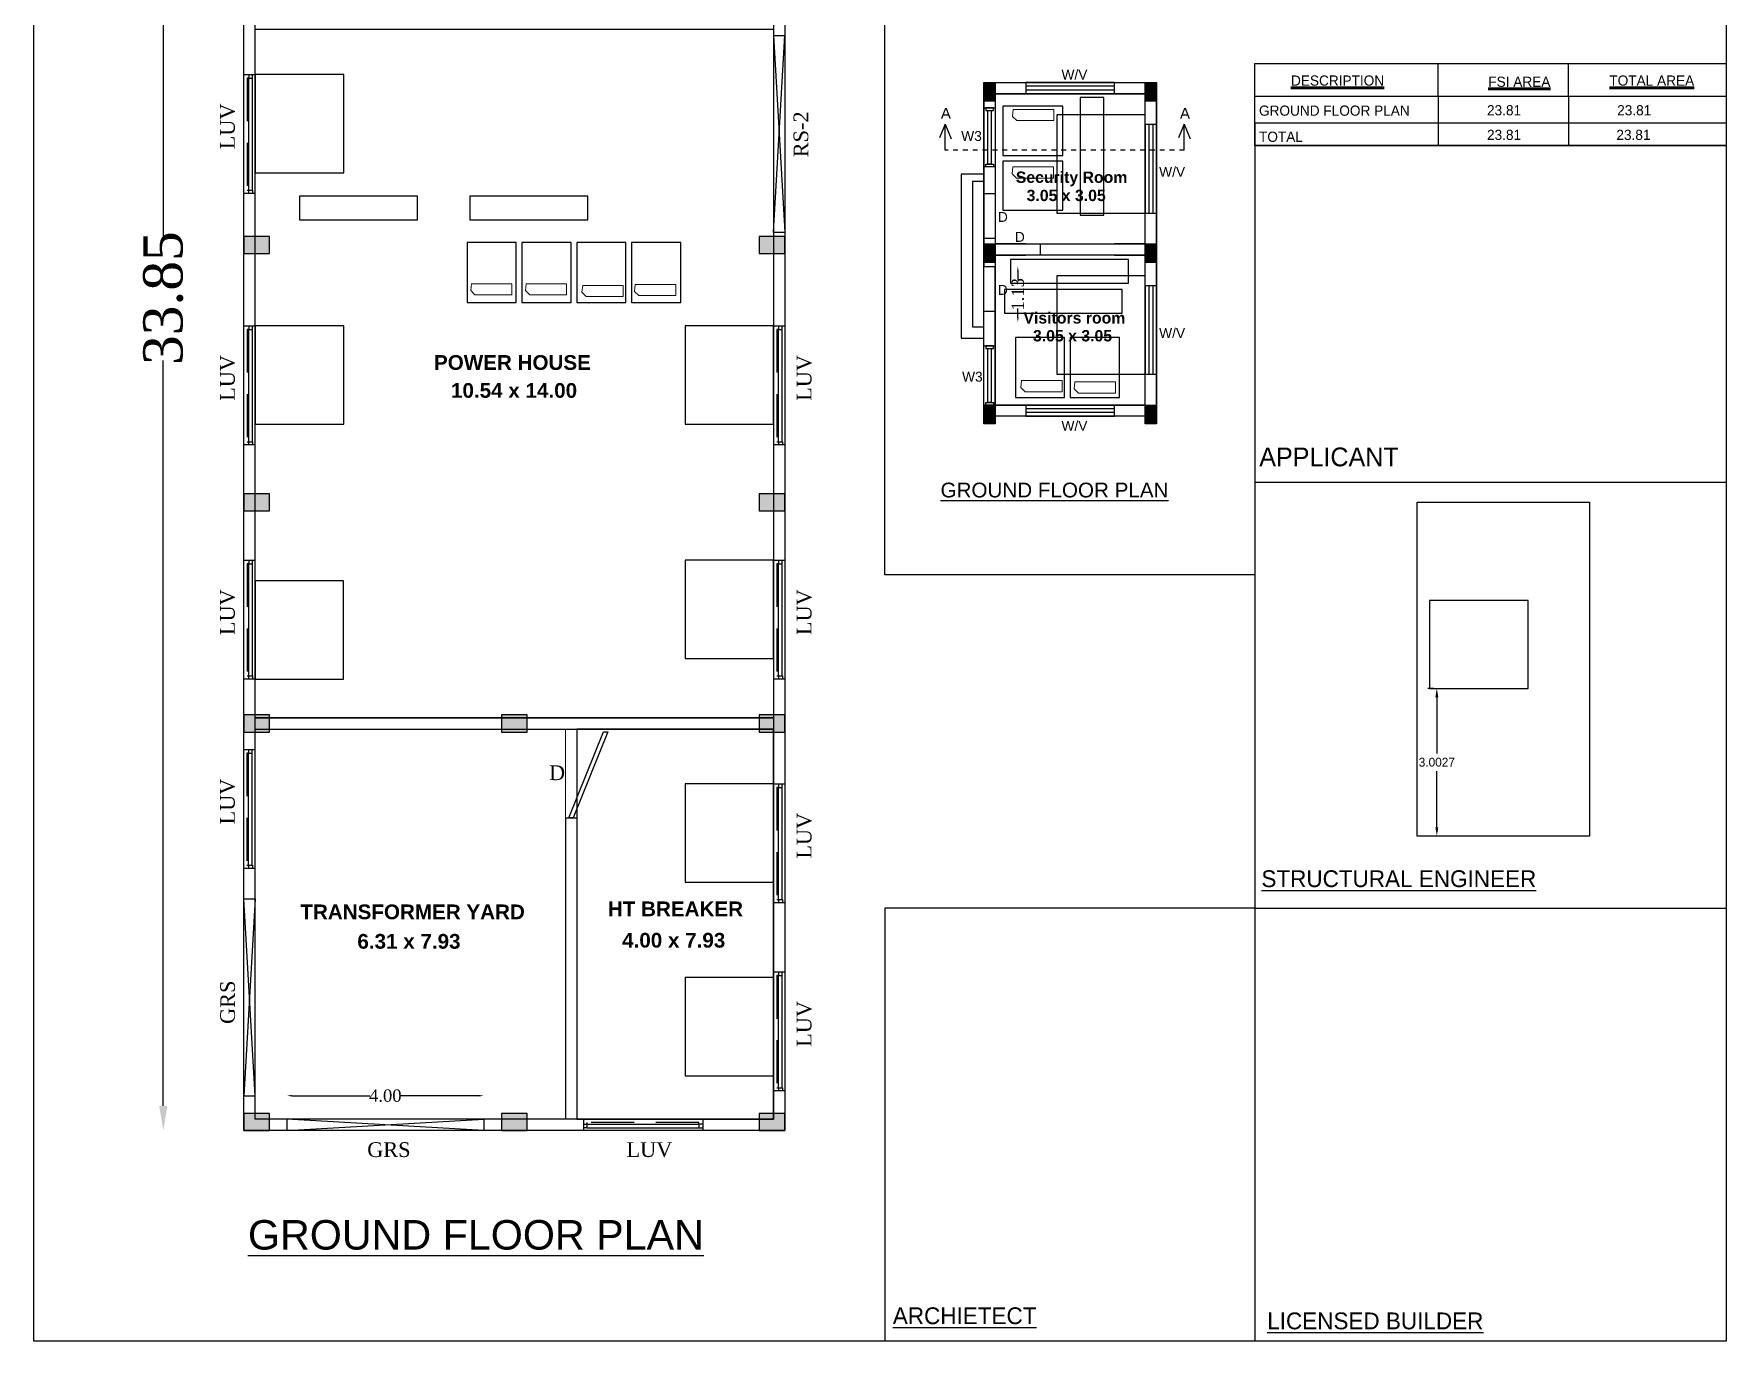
# Model space of a CAD drawing. Header units: metres. Extents: x 1422408 to 2565053, y 3723 to 80428.
# Drawn here: x 2267718.24 to 2267752.63, y 4097.6 to 4124.18 of the extents above; entities that cross this region are included whole.
import ezdxf

# ---------------------------------------------------------------- set-up
doc = ezdxf.new("R2010")
doc.units = ezdxf.units.M
doc.header["$LTSCALE"] = 3.5
doc.header["$MEASUREMENT"] = 0
doc.linetypes.add('CARTON WORKING$0$HIDDEN', pattern=[0.375, 0.25, -0.125])
doc.linetypes.add('HIDDEN', pattern=[0.375, 0.25, -0.125])
doc.layers.get('0').update_dxf_attribs({"linetype": 'CONTINUOUS'})
doc.layers.get('DEFPOINTS').update_dxf_attribs({"linetype": 'CONTINUOUS'})
for name, color, linetype in [('BLK_1_TERRACESERVICE_UTILITYDISTANCE', 1, 'CONTINUOUS'), ('BLK_2_FLR_0_AC_ROOM_1', 117, 'CONTINUOUS'), ('BLK_2_FLR_0_AC_ROOM_2', 117, 'CONTINUOUS'), ('BLK_2_FLR_0_EXIT_WIDTH_DOOR', 2, 'CONTINUOUS'), ('BLK_2_FLR_0_ROOM_1_LIGHT_VENTILATION_1', 232, 'CONTINUOUS'), ('BLK_2_FLR_0_ROOM_2_LIGHT_VENTILATION_1', 232, 'CONTINUOUS'), ('BLK_2_FLR_0_URINAL', 235, 'CONTINUOUS'), ('BLK_2_FLR_0_WATER_CLOSET', 213, 'CONTINUOUS'), ('BLK_3_FLR_0_EXIT_WIDTH_DOOR', 2, 'CONTINUOUS'), ('BLK_3_FLR_0_REGULAR_ROOM_1', 117, 'CONTINUOUS'), ('BLK_3_FLR_0_REGULAR_ROOM_2', 117, 'CONTINUOUS'), ('BLK_3_FLR_0_ROOM_1_LIGHT_VENTILATION_1', 232, 'CONTINUOUS'), ('BLK_3_FLR_0_ROOM_2_LIGHT_VENTILATION_1', 232, 'CONTINUOUS'), ('BLK_3_FLR_0_URINAL', 235, 'CONTINUOUS'), ('BLK_3_FLR_0_WATER_CLOSET', 213, 'CONTINUOUS'), ('BLK_3_FLR_1_ROOF_AREA', 54, 'CONTINUOUS'), ('SOLAR_PANEL', 3, 'CONTINUOUS')]:
    doc.layers.add(name, color=color, linetype=linetype)
doc.layers.add('BLK_2_FLR_0_BLT_UP_AREA', color=1, linetype='CONTINUOUS', plot=False)
doc.layers.add('BLK_3_FLR_0_BLT_UP_AREA', color=1, linetype='CONTINUOUS', plot=False)
for name, color, linetype, lineweight in [('BLK_2_FLR_0_WASH', 243, 'CONTINUOUS', 5), ('BLK_3_FLR_0_WASH', 243, 'CONTINUOUS', 5), ('ELECTRICAL_ROOM', 7, 'CONTINUOUS', 0)]:
    doc.layers.add(name, color=color, linetype=linetype, lineweight=lineweight)
doc.styles.add('ANAND', font='times.ttf')
doc.styles.add('ROOM TEXT 10.5', font='swisse.ttf')
doc.styles.add('SA', font='sanss___.ttf')
doc.styles.add('sar dim', font='GOTHIC.TTF', dxfattribs={"height": 0.75})
doc.styles.add('SIKKIM-ARE', font='arialbd.ttf')
doc.styles.add('style1jaya', font='times.ttf')
doc.styles.add('THIN', font='GOTHIC.TTF', dxfattribs={"height": 1})
doc.dimstyles.get("Standard").update_dxf_attribs({"dimtxt": 0.18, "dimasz": 0.18, "dimexe": 0.18, "dimexo": 0.0625, "dimgap": 0.09, "dimtad": 0, "dimtih": 1, "dimtoh": 1, "dimdec": 4, "dimzin": 0, "dimdsep": 46, "dimtxsty": 'Standard', "dimcen": 0.09, "dimadec": 0, "dimazin": 0, "dimtfac": 1, "dimtdec": 4, "dimtofl": 0, "dimtmove": 0, "dimatfit": 3, "dimfxl": 0, "dimtolj": 1, "dimtzin": 0, "dimarcsym": 0})
doc.dimstyles.new('STANDARD$0', dxfattribs={"dimtxt": 0.25, "dimasz": 0.1, "dimexe": 2, "dimexo": 2, "dimgap": 0, "dimtad": 0, "dimzin": 0, "dimdsep": 46, "dimtxsty": 'ANAND', "dimcen": 0.0625, "dimdle": 2.5, "dimse1": 1, "dimse2": 1, "dimclrd": 2, "dimclre": 9, "dimadec": 0, "dimazin": 0, "dimtfac": 1, "dimtix": 1, "dimtofl": 0, "dimtmove": 2, "dimatfit": 3, "dimldrblk": 'OBLIQUE', "dimfxl": 0, "dimtolj": 1, "dimtzin": 0, "dimarcsym": 0})

# ---------------------------------------------------------------- blocks, each defined once
blk = doc.blocks.new('*D549')
at = {"lineweight": -2}
for p, q in [((2267720.869, 4135.232), (2267720.869, 4120.073)), ((2267720.869, 4102.382), (2267720.869, 4117.541))]:
    blk.add_line(p, q, dxfattribs=at)
for points in [[(2267720.785, 4135.232), (2267720.952, 4135.232), (2267720.869, 4135.732)], [(2267720.785, 4102.382), (2267720.952, 4102.382), (2267720.869, 4101.882)]]:
    blk.add_solid(points)
at = {"layer": 'DEFPOINTS', "color": 0}
for p in [(2267720.457, 4135.732), (2267720.869, 4135.732), (2267720.457, 4101.882)]:
    blk.add_point(p, dxfattribs=at)
at = {"color": 0, "lineweight": -2, "insert": (2267720.869, 4118.807), "char_height": 0.8, "attachment_point": 5, "rotation": 90, "style": 'ANAND'}
blk.add_mtext('\\A1;33.85', dxfattribs=at)
blk = doc.blocks.new('_Oblique')
at = {"color": 0, "linetype": 'ByBlock', "lineweight": -2}
blk.add_line((-0.5, -0.5), (0.5, 0.5), dxfattribs=at)
blk = doc.blocks.new('*D589')
at = {"layer": 'BLK_2_FLR_0_EXIT_WIDTH_DOOR', "color": 2, "linetype": 'Continuous', "lineweight": -2, "ltscale": 400}
for p, q in [((2267723.481, 4102.589), (2267725.067, 4102.589)), ((2267727.281, 4102.589), (2267725.694, 4102.589))]:
    blk.add_line(p, q, dxfattribs=at)
at = {"layer": 'BLK_2_FLR_0_EXIT_WIDTH_DOOR', "color": 2, "ltscale": 400}
for points in [[(2267723.481, 4102.606), (2267723.481, 4102.573), (2267723.381, 4102.589)], [(2267727.281, 4102.606), (2267727.281, 4102.573), (2267727.381, 4102.589)]]:
    blk.add_solid(points, dxfattribs=at)
at = {"layer": 'DEFPOINTS', "color": 0, "ltscale": 400}
for p in [(2267727.381, 4102.589), (2267723.381, 4102.112), (2267727.381, 4102.112)]:
    blk.add_point(p, dxfattribs=at)
at = {"layer": 'BLK_2_FLR_0_EXIT_WIDTH_DOOR', "color": 0, "ltscale": 400, "insert": (2267725.381, 4102.589), "char_height": 0.25, "attachment_point": 5, "style": 'ANAND'}
blk.add_mtext('\\A1;4.00', dxfattribs=at)
blk = doc.blocks.new('*D590')
at = {"layer": 'BLK_3_FLR_0_EXIT_WIDTH_DOOR', "color": 2, "linetype": 'Continuous', "lineweight": -2, "ltscale": 400}
for p, q in [((2267738.237, 4119.351), (2267738.237, 4119.17)), ((2267738.237, 4118.417), (2267738.237, 4118.598))]:
    blk.add_line(p, q, dxfattribs=at)
at = {"layer": 'BLK_3_FLR_0_EXIT_WIDTH_DOOR', "color": 2, "ltscale": 400}
for points in [[(2267738.221, 4119.351), (2267738.254, 4119.351), (2267738.237, 4119.451)], [(2267738.221, 4118.417), (2267738.254, 4118.417), (2267738.237, 4118.317)]]:
    blk.add_solid(points, dxfattribs=at)
at = {"layer": 'DEFPOINTS', "color": 0, "ltscale": 400}
for p in [(2267737.778, 4119.451), (2267738.237, 4119.451), (2267737.778, 4118.317)]:
    blk.add_point(p, dxfattribs=at)
at = {"layer": 'BLK_3_FLR_0_EXIT_WIDTH_DOOR', "color": 0, "ltscale": 400, "insert": (2267738.237, 4118.884), "char_height": 0.25, "attachment_point": 5, "rotation": 90, "style": 'ANAND'}
blk.add_mtext('\\A1;1.13', dxfattribs=at)
blk = doc.blocks.new('*D713')
at = {"layer": 'BLK_1_TERRACESERVICE_UTILITYDISTANCE', "color": 0, "lineweight": -2}
for p, q in [((2267746.691, 4110.872), (2267746.573, 4110.872)), ((2267746.753, 4110.692), (2267746.753, 4109.55)), ((2267746.753, 4108.049), (2267746.753, 4109.19)), ((2267748.691, 4107.869), (2267746.573, 4107.869))]:
    blk.add_line(p, q, dxfattribs=at)
at = {"layer": 'BLK_1_TERRACESERVICE_UTILITYDISTANCE', "color": 0}
for points in [[(2267746.723, 4110.692), (2267746.783, 4110.692), (2267746.753, 4110.872)], [(2267746.723, 4108.049), (2267746.783, 4108.049), (2267746.753, 4107.869)]]:
    blk.add_solid(points, dxfattribs=at)
at = {"layer": 'DEFPOINTS', "color": 0}
for p in [(2267746.753, 4110.872), (2267746.753, 4107.869), (2267748.753, 4107.869)]:
    blk.add_point(p, dxfattribs=at)
at = {"layer": 'BLK_1_TERRACESERVICE_UTILITYDISTANCE', "color": 0, "insert": (2267746.753, 4109.37), "char_height": 0.18, "attachment_point": 5}
blk.add_mtext('\\A1;3.0027', dxfattribs=at)

msp = doc.modelspace()

# ---------------------------------------------------------------- hatches: boundary and pattern name
h = msp.add_hatch(color=256)
h.dxf.hatch_style = 1
h.paths.add_polyline_path([(2267737.77848, 4122.80934), (2267737.54848, 4122.80934), (2267737.54848, 4123.18934), (2267737.77848, 4123.18934)])
h = msp.add_hatch(color=256)
h.dxf.hatch_style = 1
h.paths.add_polyline_path([(2267741.05648, 4122.80934), (2267740.82648, 4122.80934), (2267740.82648, 4123.18934), (2267741.05648, 4123.18934)])
h = msp.add_hatch(color=256)
h.dxf.hatch_style = 1
h.paths.add_polyline_path([(2267722.5039, 4120.0607), (2267722.50392, 4119.71401), (2267723.02891, 4119.71404), (2267723.02889, 4120.06073)])
h = msp.add_hatch(color=256)
h.dxf.hatch_style = 1
h.paths.add_polyline_path([(2267732.97892, 4120.0607), (2267732.97894, 4119.71401), (2267733.50392, 4119.71404), (2267733.5039, 4120.06073)])
h = msp.add_hatch(color=256)
h.dxf.hatch_style = 1
h.paths.add_polyline_path([(2267737.77848, 4119.53134), (2267737.54848, 4119.53134), (2267737.54848, 4119.91134), (2267737.77848, 4119.91134)])
h = msp.add_hatch(color=256)
h.dxf.hatch_style = 1
h.paths.add_polyline_path([(2267741.05648, 4119.53134), (2267740.82648, 4119.53134), (2267740.82648, 4119.91134), (2267741.05648, 4119.91134)])
h = msp.add_hatch(color=256)
h.dxf.hatch_style = 1
h.paths.add_polyline_path([(2267737.77848, 4116.25334), (2267737.54848, 4116.25334), (2267737.54848, 4116.63334), (2267737.77848, 4116.63334)])
h = msp.add_hatch(color=256)
h.dxf.hatch_style = 1
h.paths.add_polyline_path([(2267741.05648, 4116.25334), (2267740.82648, 4116.25334), (2267740.82648, 4116.63334), (2267741.05648, 4116.63334)])
h = msp.add_hatch(color=256)
h.dxf.hatch_style = 1
h.paths.add_polyline_path([(2267722.5039, 4114.8307), (2267722.50392, 4114.48401), (2267723.02891, 4114.48404), (2267723.02889, 4114.83073)])
h = msp.add_hatch(color=256)
h.dxf.hatch_style = 1
h.paths.add_polyline_path([(2267732.97892, 4114.8307), (2267732.97894, 4114.48401), (2267733.50392, 4114.48404), (2267733.5039, 4114.83073)])
h = msp.add_hatch(color=256)
h.dxf.hatch_style = 1
h.paths.add_polyline_path([(2267722.5039, 4110.3307), (2267722.50392, 4109.98401), (2267723.02891, 4109.98404), (2267723.02889, 4110.33073)])
h = msp.add_hatch(color=256)
h.dxf.hatch_style = 1
h.paths.add_polyline_path([(2267727.74141, 4110.33071), (2267727.74143, 4109.98402), (2267728.26641, 4109.98405), (2267728.26639, 4110.33074)])
h = msp.add_hatch(color=256)
h.dxf.hatch_style = 1
h.paths.add_polyline_path([(2267732.97892, 4110.3307), (2267732.97894, 4109.98401), (2267733.50392, 4109.98404), (2267733.5039, 4110.33073)])
h = msp.add_hatch(color=256)
h.dxf.hatch_style = 1
h.paths.add_polyline_path([(2267722.5039, 4102.22906), (2267722.50392, 4101.88237), (2267723.02891, 4101.8824), (2267723.02889, 4102.22909)])
h = msp.add_hatch(color=256)
h.dxf.hatch_style = 1
h.paths.add_polyline_path([(2267727.74141, 4102.22907), (2267727.74143, 4101.88238), (2267728.26641, 4101.88241), (2267728.26639, 4102.2291)])
h = msp.add_hatch(color=256)
h.dxf.hatch_style = 1
h.paths.add_polyline_path([(2267732.97892, 4102.22906), (2267732.97894, 4101.88237), (2267733.50392, 4101.8824), (2267733.5039, 4102.22909)])

# ---------------------------------------------------------------- linework, layer by layer
at = {"linetype": 'ByBlock', "lineweight": 13}
for p, q in [((2267722.504, 4123.35551), (2267722.73392, 4123.35552)), ((2267722.50414, 4120.9386), (2267722.504, 4123.35551)), ((2267722.73392, 4123.35552), (2267722.73406, 4120.93861)), ((2267722.504, 4118.24216), (2267722.73392, 4118.24218)), ((2267722.50414, 4115.82525), (2267722.504, 4118.24216)), ((2267722.73392, 4118.24218), (2267722.73406, 4115.82527)), ((2267733.274, 4118.24216), (2267733.50392, 4118.24218)), ((2267733.27414, 4115.82525), (2267733.274, 4118.24216)), ((2267733.50392, 4118.24218), (2267733.50406, 4115.82527)), ((2267722.504, 4113.47806), (2267722.73392, 4113.47808)), ((2267722.50414, 4111.06116), (2267722.504, 4113.47806)), ((2267722.73392, 4113.47808), (2267722.73406, 4111.06117)), ((2267733.274, 4113.47806), (2267733.50392, 4113.47808)), ((2267733.27414, 4111.06116), (2267733.274, 4113.47806)), ((2267733.50392, 4113.47808), (2267733.50406, 4111.06117)), ((2267722.50054, 4109.62806), (2267722.73045, 4109.62807)), ((2267722.50067, 4107.21115), (2267722.50054, 4109.62806)), ((2267722.73045, 4109.62807), (2267722.73059, 4107.21117)), ((2267733.274, 4108.93222), (2267733.50392, 4108.93223)), ((2267733.27414, 4106.51531), (2267733.274, 4108.93222)), ((2267733.50392, 4108.93223), (2267733.50406, 4106.51532)), ((2267733.274, 4105.10659), (2267733.50392, 4105.10661)), ((2267733.27414, 4102.68968), (2267733.274, 4105.10659)), ((2267733.50392, 4105.10661), (2267733.50406, 4102.6897)), ((2267729.41266, 4102.11224), (2267731.83266, 4102.11238)), ((2267729.41268, 4101.88233), (2267729.41266, 4102.11224)), ((2267731.83266, 4102.11238), (2267731.83268, 4101.88246)), ((2267731.83268, 4101.88246), (2267729.41268, 4101.88233))]:
    msp.add_line(p, q, dxfattribs=at)
for p, q in [((2267722.6044, 4121.00134), (2267722.60427, 4123.27957)), ((2267722.68034, 4121.00134), (2267722.68021, 4123.27958)), ((2267737.54848, 4123.18934), (2267737.54848, 4119.91134)), ((2267737.54848, 4123.18934), (2267741.05648, 4123.18934)), ((2267740.20248, 4123.18934), (2267738.40248, 4123.18934)), ((2267738.40248, 4123.18934), (2267738.40248, 4122.95934)), ((2267740.20248, 4123.11434), (2267738.40248, 4123.11434)), ((2267740.20248, 4123.03434), (2267738.40248, 4123.03434)), ((2267740.20248, 4122.95934), (2267740.20248, 4123.18934)), ((2267741.05648, 4119.9185), (2267741.05648, 4123.18934)), ((2267737.77848, 4122.95934), (2267737.77848, 4120.02532)), ((2267737.77848, 4122.95934), (2267740.82648, 4122.95934)), ((2267738.40248, 4122.95934), (2267740.20248, 4122.95934)), ((2267740.82648, 4119.9185), (2267740.82648, 4122.95934)), ((2267737.54848, 4121.47657), (2267737.54848, 4122.67657)), ((2267737.54848, 4122.67657), (2267737.77848, 4122.67657)), ((2267737.58532, 4122.67657), (2267737.58532, 4122.62329)), ((2267737.74164, 4122.67657), (2267737.58532, 4122.67657)), ((2267737.58532, 4122.62329), (2267737.74164, 4122.62329)), ((2267737.63036, 4121.52985), (2267737.63036, 4122.62329)), ((2267737.63036, 4122.62329), (2267737.6966, 4122.62329)), ((2267737.6966, 4122.62329), (2267737.6966, 4121.52985)), ((2267737.74164, 4122.62329), (2267737.74164, 4122.67657)), ((2267737.77848, 4122.67657), (2267737.77848, 4121.47657)), ((2267740.82648, 4122.33534), (2267740.82648, 4120.53534)), ((2267741.05648, 4122.33534), (2267740.82648, 4122.33534)), ((2267740.90148, 4122.33534), (2267740.90148, 4120.53534)), ((2267740.98148, 4122.33534), (2267740.98148, 4120.53534)), ((2267741.05648, 4120.53534), (2267741.05648, 4122.33534)), ((2267737.54848, 4121.32602), (2267737.08848, 4121.32602)), ((2267737.08848, 4121.32602), (2267737.08848, 4117.99134)), ((2267737.77848, 4121.47657), (2267737.54848, 4121.47657)), ((2267737.58532, 4121.47657), (2267737.58532, 4121.52985)), ((2267737.58532, 4121.52985), (2267737.74164, 4121.52985)), ((2267737.74164, 4121.47657), (2267737.58532, 4121.47657)), ((2267737.6966, 4121.52985), (2267737.63036, 4121.52985)), ((2267737.74164, 4121.52985), (2267737.74164, 4121.47657)), ((2267737.54848, 4121.17602), (2267737.31848, 4121.17602)), ((2267737.31848, 4121.17602), (2267737.31848, 4118.22134)), ((2267737.54848, 4120.93532), (2267737.77848, 4120.93532)), ((2267740.82648, 4120.53531), (2267740.82648, 4120.53534)), ((2267740.82648, 4120.53534), (2267741.05648, 4120.53534)), ((2267737.54848, 4120.02532), (2267737.77848, 4120.02532)), ((2267737.77848, 4120.02532), (2267737.77848, 4119.91134)), ((2267737.54848, 4119.91134), (2267737.54848, 4119.45134)), ((2267738.40248, 4119.91134), (2267737.77848, 4119.91134)), ((2267737.77848, 4119.68134), (2267737.77848, 4119.91134)), ((2267737.77848, 4119.68134), (2267738.40248, 4119.68134)), ((2267737.77848, 4119.68134), (2267737.77848, 4119.45134)), ((2267738.40248, 4119.91134), (2267740.20248, 4119.91134)), ((2267740.20248, 4119.68134), (2267738.40248, 4119.68134)), ((2267738.68848, 4119.91134), (2267738.68848, 4119.68134)), ((2267740.82648, 4119.91134), (2267740.20248, 4119.91134)), ((2267740.20248, 4119.68134), (2267740.82648, 4119.68134)), ((2267740.82648, 4119.05734), (2267740.82648, 4119.68134)), ((2267741.05648, 4119.05734), (2267741.05648, 4119.91134)), ((2267737.54848, 4116.40334), (2267737.54848, 4119.45134)), ((2267737.54848, 4119.45134), (2267737.77848, 4119.45134)), ((2267737.77848, 4116.63334), (2267737.77848, 4119.45134)), ((2267740.82648, 4119.05734), (2267740.82648, 4117.25734)), ((2267741.05648, 4119.05734), (2267740.82648, 4119.05734)), ((2267740.90148, 4119.05734), (2267740.90148, 4117.25734)), ((2267740.98148, 4119.05734), (2267740.98148, 4117.25734)), ((2267741.05648, 4117.25734), (2267741.05648, 4119.05734)), ((2267737.31848, 4118.22134), (2267737.54848, 4118.22134)), ((2267737.54848, 4118.54134), (2267737.77848, 4118.54134)), ((2267722.6044, 4115.88799), (2267722.60427, 4118.16623)), ((2267722.68034, 4115.888), (2267722.68021, 4118.16623)), ((2267733.3744, 4115.88799), (2267733.37427, 4118.16623)), ((2267733.45034, 4115.888), (2267733.45021, 4118.16623)), ((2267737.08848, 4117.99134), (2267737.54848, 4117.99134)), ((2267740.82648, 4116.63334), (2267740.82648, 4117.25734)), ((2267740.82648, 4117.25734), (2267741.05648, 4117.25734)), ((2267741.05648, 4116.63334), (2267741.05648, 4117.25734)), ((2267740.82648, 4116.63334), (2267737.77848, 4116.63334)), ((2267740.20248, 4116.63334), (2267738.40248, 4116.63334)), ((2267738.40248, 4116.63334), (2267738.40248, 4116.40334)), ((2267740.20248, 4116.55834), (2267738.40248, 4116.55834)), ((2267740.20248, 4116.40334), (2267740.20248, 4116.63334)), ((2267741.05648, 4116.40334), (2267737.54848, 4116.40334)), ((2267740.20248, 4116.47834), (2267738.40248, 4116.47834)), ((2267738.40248, 4116.40334), (2267740.20248, 4116.40334)), ((2267722.6044, 4111.1239), (2267722.60427, 4113.40213)), ((2267722.68034, 4111.1239), (2267722.68021, 4113.40213)), ((2267733.3744, 4111.1239), (2267733.37427, 4113.40213)), ((2267733.45034, 4111.1239), (2267733.45021, 4113.40213)), ((2267722.60093, 4107.27389), (2267722.6008, 4109.55213)), ((2267722.67687, 4107.2739), (2267722.67674, 4109.55213)), ((2267733.3744, 4106.57805), (2267733.37427, 4108.85628)), ((2267733.45034, 4106.57805), (2267733.45021, 4108.85629)), ((2267733.3744, 4102.75242), (2267733.37427, 4105.03066)), ((2267733.45034, 4102.75243), (2267733.45021, 4105.03066)), ((2267729.4754, 4102.01199), (2267731.75363, 4102.01212)), ((2267729.47541, 4101.93605), (2267731.75364, 4101.93618))]:
    msp.add_line(p, q)
at = {"ltscale": 0.05}
for p, q in [((2267736.76063, 4122.34383), (2267736.64313, 4122.06434)), ((2267736.76063, 4121.8127), (2267736.76063, 4122.34383)), ((2267736.76063, 4122.34383), (2267736.88141, 4122.04708)), ((2267741.62042, 4122.34383), (2267741.50292, 4122.06434)), ((2267741.62042, 4121.8127), (2267741.62042, 4122.34383)), ((2267741.62042, 4122.34383), (2267741.7412, 4122.04708))]:
    msp.add_line(p, q, dxfattribs=at)
at = {"linetype": 'HIDDEN', "ltscale": 0.015}
msp.add_line((2267741.62042, 4121.8127), (2267736.76063, 4121.8127), dxfattribs=at)
at = {"linetype": 'ByBlock', "lineweight": 30}
for p, q in [((2267722.73424, 4120.93552), (2267722.50739, 4120.93551)), ((2267722.73424, 4115.82217), (2267722.50739, 4115.82216)), ((2267733.50424, 4115.82217), (2267733.27739, 4115.82216)), ((2267722.73424, 4111.05808), (2267722.50739, 4111.05806)), ((2267733.50424, 4111.05808), (2267733.27739, 4111.05806)), ((2267722.73077, 4107.20807), (2267722.50392, 4107.20806)), ((2267733.50424, 4106.51223), (2267733.27739, 4106.51222)), ((2267733.50424, 4102.6866), (2267733.27739, 4102.68659)), ((2267731.83266, 4102.11217), (2267731.83267, 4101.88435))]:
    msp.add_line(p, q, dxfattribs=at)
at = {"color": 3, "ltscale": 0.05}
msp.add_lwpolyline([(2267718.2375, 4154.74073), (2267752.63331, 4154.74073), (2267752.63331, 4097.59833), (2267718.2375, 4097.59833)], close=True, dxfattribs=at)
at = {"ltscale": 0.05}
for points in [[(2267722.50392, 4135.7324), (2267733.50392, 4135.7324), (2267733.50392, 4101.8824), (2267722.50392, 4101.8824), (2267722.50392, 4135.7324)], [(2267733.27392, 4124.14743), (2267733.50392, 4124.14743)], [(2267733.27392, 4120.14743), (2267733.50392, 4124.14743)], [(2267733.27392, 4124.14743), (2267733.50392, 4120.14743)], [(2267743.0532, 4123.579), (2267752.63331, 4123.579)], [(2267743.0532, 4122.91368), (2267743.0532, 4123.579)], [(2267746.78025, 4122.91368), (2267746.78025, 4123.579)], [(2267749.42585, 4122.91368), (2267749.42585, 4123.579)], [(2267752.63331, 4121.91332), (2267743.0532, 4121.91332), (2267743.0532, 4122.91368), (2267752.63331, 4122.91368)], [(2267746.78025, 4122.91368), (2267746.78025, 4121.91332)], [(2267749.42585, 4122.91368), (2267749.42585, 4121.91332)], [(2267743.0532, 4122.37054), (2267752.63331, 4122.37054)], [(2267743.0532, 4122.37054), (2267752.63331, 4122.37054)], [(2267743.0532, 4122.37054), (2267743.0532, 4121.91332)], [(2267743.0532, 4121.91332), (2267752.63331, 4121.91332)], [(2267743.0532, 4121.91332), (2267743.0532, 4113.18013)], [(2267733.27392, 4120.14743), (2267733.50392, 4120.14743)], [(2267743.0532, 4115.06477), (2267752.63331, 4115.06477)], [(2267743.0532, 4113.18013), (2267743.0532, 4097.59833)], [(2267722.73392, 4110.2724), (2267733.27392, 4110.2724)], [(2267722.73392, 4110.0424), (2267733.27392, 4110.0424)], [(2267729.04392, 4108.2424), (2267729.27392, 4108.2424)], [(2267729.04392, 4108.2424), (2267729.04392, 4102.1124)], [(2267729.27392, 4108.2424), (2267729.27392, 4102.1124)], [(2267722.50392, 4106.58996), (2267722.73392, 4106.58996)], [(2267722.73392, 4102.58996), (2267722.50392, 4106.58996)], [(2267722.73392, 4106.58996), (2267722.50392, 4102.58996)], [(2267735.53547, 4106.40436), (2267735.53547, 4097.59833)], [(2267743.0532, 4106.40436), (2267735.53547, 4106.40436)], [(2267743.0532, 4106.40436), (2267752.63331, 4106.40436)], [(2267722.50392, 4102.58996), (2267722.73392, 4102.58996)], [(2267723.38062, 4102.1124), (2267723.38062, 4101.8824)], [(2267723.38062, 4101.8824), (2267727.38062, 4102.1124)], [(2267727.38062, 4101.8824), (2267723.38062, 4102.1124)], [(2267727.38062, 4102.1124), (2267727.38062, 4101.8824)]]:
    msp.add_lwpolyline(points, dxfattribs=at)
for points in [[(2267722.73392, 4135.5024), (2267733.27392, 4135.5024), (2267733.27392, 4102.1124), (2267722.73392, 4102.1124)], [(2267729.20081, 4108.2424), (2267729.11435, 4108.2424), (2267729.817, 4109.98699), (2267729.90346, 4109.98699)]]:
    msp.add_lwpolyline(points, close=True, dxfattribs=at)
at = {"color": 1, "ltscale": 0.05}
msp.add_lwpolyline([(2267743.0532, 4113.18013), (2267735.53547, 4113.18013), (2267735.53547, 4132.92838), (2267752.63331, 4132.92838), (2267752.63331, 4113.18013)], dxfattribs=at)
at = {"linetype": 'ByBlock', "lineweight": 30}
for points in [[(2267722.50725, 4123.35551), (2267722.73424, 4123.35552)], [(2267722.50725, 4118.24216), (2267722.73424, 4118.24217)], [(2267733.27725, 4118.24216), (2267733.50424, 4118.24217)], [(2267722.50725, 4113.47806), (2267722.73424, 4113.47808)], [(2267733.27725, 4113.47806), (2267733.50424, 4113.47808)], [(2267722.50378, 4109.62806), (2267722.73077, 4109.62807)], [(2267733.27725, 4108.93222), (2267733.50424, 4108.93223)], [(2267733.27725, 4105.10659), (2267733.50424, 4105.1066)], [(2267729.41267, 4101.88442), (2267729.41266, 4102.11224)]]:
    msp.add_lwpolyline(points, dxfattribs=at)
at = {"linetype": 'CARTON WORKING$0$HIDDEN'}
for points in [[(2267722.60427, 4123.27957), (2267722.57011, 4123.27957), (2267722.57024, 4121.00134), (2267722.68034, 4121.00134)], [(2267722.60427, 4118.16623), (2267722.57011, 4118.16622), (2267722.57024, 4115.88799), (2267722.68034, 4115.888)], [(2267733.37427, 4118.16623), (2267733.34011, 4118.16622), (2267733.34024, 4115.88799), (2267733.45034, 4115.888)], [(2267722.60427, 4113.40213), (2267722.57011, 4113.40213), (2267722.57024, 4111.12389), (2267722.68034, 4111.1239)], [(2267733.37427, 4113.40213), (2267733.34011, 4113.40213), (2267733.34024, 4111.12389), (2267733.45034, 4111.1239)], [(2267722.6008, 4109.55213), (2267722.56664, 4109.55212), (2267722.56677, 4107.27389), (2267722.67687, 4107.2739)], [(2267733.37427, 4108.85628), (2267733.34011, 4108.85628), (2267733.34024, 4106.57805), (2267733.45034, 4106.57805)], [(2267733.37427, 4105.03066), (2267733.34011, 4105.03065), (2267733.34024, 4102.75242), (2267733.45034, 4102.75243)], [(2267731.75363, 4102.01212), (2267731.75363, 4102.04628), (2267729.4754, 4102.04615), (2267729.47541, 4101.93605)]]:
    msp.add_lwpolyline(points, dxfattribs=at)
for points in [[(2267722.60426, 4123.35551), (2267722.60427, 4123.27957), (2267722.68021, 4123.27958), (2267722.68021, 4123.30489), (2267722.68021, 4123.30489), (2267722.6802, 4123.35552)], [(2267722.60765, 4120.93551), (2267722.60764, 4121.00134), (2267722.68358, 4121.00134), (2267722.68359, 4120.97603), (2267722.68359, 4120.97603), (2267722.68359, 4120.93552)], [(2267722.60426, 4118.24217), (2267722.60427, 4118.16623), (2267722.68021, 4118.16623), (2267722.68021, 4118.19154), (2267722.68021, 4118.19154), (2267722.6802, 4118.24217)], [(2267733.37426, 4118.24217), (2267733.37427, 4118.16623), (2267733.45021, 4118.16623), (2267733.45021, 4118.19154), (2267733.45021, 4118.19154), (2267733.4502, 4118.24217)], [(2267722.60765, 4115.82217), (2267722.60764, 4115.88799), (2267722.68358, 4115.888), (2267722.68359, 4115.86268), (2267722.68359, 4115.86268), (2267722.68359, 4115.82217)], [(2267733.37765, 4115.82217), (2267733.37764, 4115.88799), (2267733.45358, 4115.888), (2267733.45359, 4115.86268), (2267733.45359, 4115.86268), (2267733.45359, 4115.82217)], [(2267722.60426, 4113.47807), (2267722.60427, 4113.40213), (2267722.68021, 4113.40213), (2267722.68021, 4113.42745), (2267722.68021, 4113.42745), (2267722.6802, 4113.47807)], [(2267733.37426, 4113.47807), (2267733.37427, 4113.40213), (2267733.45021, 4113.40213), (2267733.45021, 4113.42745), (2267733.45021, 4113.42745), (2267733.4502, 4113.47807)], [(2267722.60765, 4111.05807), (2267722.60764, 4111.1239), (2267722.68358, 4111.1239), (2267722.68359, 4111.09859), (2267722.68359, 4111.09859), (2267722.68359, 4111.05807)], [(2267733.37765, 4111.05807), (2267733.37764, 4111.1239), (2267733.45358, 4111.1239), (2267733.45359, 4111.09859), (2267733.45359, 4111.09859), (2267733.45359, 4111.05807)], [(2267722.60079, 4109.62807), (2267722.6008, 4109.55213), (2267722.67674, 4109.55213), (2267722.67674, 4109.57744), (2267722.67674, 4109.57744), (2267722.67673, 4109.62807)], [(2267733.37426, 4108.93222), (2267733.37427, 4108.85628), (2267733.45021, 4108.85629), (2267733.45021, 4108.8816), (2267733.45021, 4108.8816), (2267733.4502, 4108.93223)], [(2267722.60418, 4107.20807), (2267722.60417, 4107.27389), (2267722.68012, 4107.2739), (2267722.68012, 4107.24858), (2267722.68012, 4107.24858), (2267722.68012, 4107.20807)], [(2267733.37765, 4106.51222), (2267733.37764, 4106.57805), (2267733.45358, 4106.57805), (2267733.45359, 4106.55274), (2267733.45359, 4106.55274), (2267733.45359, 4106.51223)], [(2267733.37426, 4105.1066), (2267733.37427, 4105.03066), (2267733.45021, 4105.03066), (2267733.45021, 4105.05597), (2267733.45021, 4105.05597), (2267733.4502, 4105.1066)], [(2267733.37765, 4102.6866), (2267733.37764, 4102.75242), (2267733.45358, 4102.75243), (2267733.45359, 4102.72711), (2267733.45359, 4102.72711), (2267733.45359, 4102.6866)], [(2267729.41267, 4102.01199), (2267729.4754, 4102.01199), (2267729.47541, 4101.93605), (2267729.45009, 4101.93605), (2267729.45009, 4101.93605), (2267729.41267, 4101.93605)], [(2267731.83267, 4102.01212), (2267731.75363, 4102.01212), (2267731.75364, 4101.93618), (2267731.77895, 4101.93618), (2267731.77895, 4101.93618), (2267731.83267, 4101.93618)]]:
    msp.add_lwpolyline(points)
for points in [[(2267737.77848, 4122.80934), (2267737.54848, 4122.80934), (2267737.54848, 4123.18934), (2267737.77848, 4123.18934)], [(2267741.05648, 4122.80934), (2267740.82648, 4122.80934), (2267740.82648, 4123.18934), (2267741.05648, 4123.18934)], [(2267722.50392, 4119.71401), (2267723.02891, 4119.71404), (2267723.02889, 4120.06073), (2267722.5039, 4120.0607)], [(2267732.97894, 4119.71401), (2267733.50392, 4119.71404), (2267733.5039, 4120.06073), (2267732.97892, 4120.0607)], [(2267737.77848, 4119.53134), (2267737.54848, 4119.53134), (2267737.54848, 4119.91134), (2267737.77848, 4119.91134)], [(2267741.05648, 4119.53134), (2267740.82648, 4119.53134), (2267740.82648, 4119.91134), (2267741.05648, 4119.91134)], [(2267737.54848, 4116.63334), (2267737.54848, 4117.83334), (2267737.77848, 4117.83334), (2267737.77848, 4116.63334)], [(2267737.58532, 4117.83334), (2267737.58532, 4117.78006), (2267737.74164, 4117.78006), (2267737.74164, 4117.83334)], [(2267737.63036, 4116.68662), (2267737.63036, 4117.78006), (2267737.6966, 4117.78006), (2267737.6966, 4116.68662)], [(2267737.77848, 4116.25334), (2267737.54848, 4116.25334), (2267737.54848, 4116.63334), (2267737.77848, 4116.63334)], [(2267737.58532, 4116.63334), (2267737.58532, 4116.68662), (2267737.74164, 4116.68662), (2267737.74164, 4116.63334)], [(2267741.05648, 4116.25334), (2267740.82648, 4116.25334), (2267740.82648, 4116.63334), (2267741.05648, 4116.63334)], [(2267722.50392, 4114.48401), (2267723.02891, 4114.48404), (2267723.02889, 4114.83073), (2267722.5039, 4114.8307)], [(2267732.97894, 4114.48401), (2267733.50392, 4114.48404), (2267733.5039, 4114.83073), (2267732.97892, 4114.8307)], [(2267722.50392, 4109.98401), (2267723.02891, 4109.98404), (2267723.02889, 4110.33073), (2267722.5039, 4110.3307)], [(2267727.74143, 4109.98402), (2267728.26641, 4109.98405), (2267728.26639, 4110.33074), (2267727.74141, 4110.33071)], [(2267732.97894, 4109.98401), (2267733.50392, 4109.98404), (2267733.5039, 4110.33073), (2267732.97892, 4110.3307)], [(2267722.50392, 4101.88237), (2267723.02891, 4101.8824), (2267723.02889, 4102.22909), (2267722.5039, 4102.22906)], [(2267727.74143, 4101.88238), (2267728.26641, 4101.88241), (2267728.26639, 4102.2291), (2267727.74141, 4102.22907)], [(2267732.97894, 4101.88237), (2267733.50392, 4101.8824), (2267733.5039, 4102.22909), (2267732.97892, 4102.22906)]]:
    msp.add_lwpolyline(points, close=True)
at = {"layer": 'BLK_2_FLR_0_AC_ROOM_1', "color": 3, "ltscale": 400}
msp.add_lwpolyline([(2267729.27392, 4102.1124), (2267733.27392, 4102.1124), (2267733.27392, 4110.0424), (2267729.27392, 4110.0424)], close=True, dxfattribs=at)
at = {"layer": 'BLK_2_FLR_0_AC_ROOM_2', "color": 3, "ltscale": 400}
msp.add_lwpolyline([(2267722.73392, 4124.2724), (2267733.27392, 4124.2724), (2267733.27392, 4110.2724), (2267722.73392, 4110.2724)], close=True, dxfattribs=at)
at = {"layer": 'BLK_2_FLR_0_BLT_UP_AREA', "color": 45, "ltscale": 400}
msp.add_lwpolyline([(2267722.5039, 4135.7324), (2267733.50392, 4135.7324), (2267733.50392, 4101.8824), (2267722.5039, 4101.8824)], close=True, dxfattribs=at)
at = {"layer": 'BLK_2_FLR_0_ROOM_1_LIGHT_VENTILATION_1', "ltscale": 400}
for points in [[(2267731.47369, 4106.93222), (2267733.27369, 4106.93222), (2267733.27369, 4108.93222), (2267731.47369, 4108.93222)], [(2267731.47392, 4102.99278), (2267733.27392, 4102.99278), (2267733.27392, 4104.99278), (2267731.47392, 4104.99278)]]:
    msp.add_lwpolyline(points, close=True, dxfattribs=at)
at = {"layer": 'BLK_2_FLR_0_ROOM_2_LIGHT_VENTILATION_1', "ltscale": 400}
for points in [[(2267722.73455, 4121.35552), (2267724.53455, 4121.35552), (2267724.53455, 4123.35552), (2267722.73455, 4123.35552)], [(2267722.73455, 4116.24217), (2267724.53455, 4116.24217), (2267724.53455, 4118.24217), (2267722.73455, 4118.24217)], [(2267731.47392, 4116.24216), (2267733.27392, 4116.24216), (2267733.27392, 4118.24216), (2267731.47392, 4118.24216)], [(2267731.47392, 4111.47806), (2267733.27392, 4111.47806), (2267733.27392, 4113.47806), (2267731.47392, 4113.47806)], [(2267722.73424, 4111.05808), (2267724.53424, 4111.05808), (2267724.53424, 4113.05808), (2267722.73424, 4113.05808)]]:
    msp.add_lwpolyline(points, close=True, dxfattribs=at)
at = {"layer": 'BLK_2_FLR_0_URINAL'}
for points in [[(2267723.63783, 4120.88133), (2267723.63783, 4120.40163), (2267726.03254, 4120.40163), (2267726.03254, 4120.88133)], [(2267727.09973, 4120.88133), (2267727.09973, 4120.40163), (2267729.49444, 4120.40163), (2267729.49444, 4120.88133)]]:
    msp.add_lwpolyline(points, close=True, dxfattribs=at)
at = {"layer": 'BLK_2_FLR_0_WASH', "color": 60}
for points in [[(2267727.95228, 4118.87464), (2267727.95228, 4119.10015), (2267727.13018, 4119.10015), (2267727.11623, 4118.96096), (2267727.20254, 4118.87464), (2267727.95228, 4118.87464)], [(2267729.06479, 4118.87464), (2267729.06479, 4119.10015), (2267728.2427, 4119.10015), (2267728.22874, 4118.96096), (2267728.31506, 4118.87464), (2267729.06479, 4118.87464)], [(2267730.21437, 4118.84048), (2267730.21437, 4119.06599), (2267729.39228, 4119.06599), (2267729.37832, 4118.92679), (2267729.46464, 4118.84048), (2267730.21437, 4118.84048)], [(2267731.28256, 4118.85689), (2267731.28256, 4119.08241), (2267730.46046, 4119.08241), (2267730.44651, 4118.94321), (2267730.53282, 4118.85689), (2267731.28256, 4118.85689)]]:
    msp.add_lwpolyline(points, close=True, dxfattribs=at)
at = {"layer": 'BLK_2_FLR_0_WATER_CLOSET', "color": 1}
for points in [[(2267727.0425, 4118.71821), (2267728.0425, 4118.71821), (2267728.0425, 4119.93821), (2267727.0425, 4119.93821)], [(2267728.1575, 4118.71821), (2267729.1575, 4118.71821), (2267729.1575, 4119.93821), (2267728.1575, 4119.93821)], [(2267729.2725, 4118.71821), (2267730.2725, 4118.71821), (2267730.2725, 4119.93821), (2267729.2725, 4119.93821)], [(2267730.3875, 4118.71821), (2267731.3875, 4118.71821), (2267731.3875, 4119.93821), (2267730.3875, 4119.93821)]]:
    msp.add_lwpolyline(points, close=True, dxfattribs=at)
at = {"layer": 'BLK_3_FLR_0_BLT_UP_AREA', "color": 45, "ltscale": 0.05}
msp.add_lwpolyline([(2267741.05648, 4116.40334), (2267737.54848, 4116.40334), (2267737.54848, 4123.18934), (2267741.05648, 4123.18934)], close=True, dxfattribs=at)
at = {"layer": 'BLK_3_FLR_0_REGULAR_ROOM_1', "color": 4, "ltscale": 400}
msp.add_lwpolyline([(2267737.77848, 4116.63334), (2267740.82648, 4116.63334), (2267740.82648, 4119.68134), (2267737.77848, 4119.68134)], close=True, dxfattribs=at)
at = {"layer": 'BLK_3_FLR_0_REGULAR_ROOM_2', "color": 4, "ltscale": 400}
msp.add_lwpolyline([(2267737.77848, 4119.91134), (2267740.82648, 4119.91134), (2267740.82648, 4122.95934), (2267737.77848, 4122.95934)], close=True, dxfattribs=at)
at = {"layer": 'BLK_3_FLR_0_ROOM_1_LIGHT_VENTILATION_1', "ltscale": 400}
msp.add_lwpolyline([(2267739.02648, 4117.25734), (2267740.82648, 4117.25734), (2267740.82648, 4119.25734), (2267739.02648, 4119.25734)], close=True, dxfattribs=at)
at = {"layer": 'BLK_3_FLR_0_ROOM_2_LIGHT_VENTILATION_1', "ltscale": 400}
msp.add_lwpolyline([(2267739.02648, 4120.53534), (2267740.82648, 4120.53534), (2267740.82648, 4122.53534), (2267739.02648, 4122.53534)], close=True, dxfattribs=at)
at = {"layer": 'BLK_3_FLR_0_URINAL'}
msp.add_lwpolyline([(2267739.50183, 4120.49414), (2267739.98154, 4120.49414), (2267739.98154, 4122.88885), (2267739.50183, 4122.88885)], close=True, dxfattribs=at)
at = {"layer": 'BLK_3_FLR_0_WASH', "color": 60}
for points in [[(2267738.96535, 4122.41687), (2267738.96535, 4122.64238), (2267738.14326, 4122.64238), (2267738.1293, 4122.50319), (2267738.21562, 4122.41687), (2267738.96535, 4122.41687)], [(2267738.95842, 4121.24922), (2267738.95842, 4121.47473), (2267738.13633, 4121.47473), (2267738.12237, 4121.33553), (2267738.20869, 4121.24922), (2267738.95842, 4121.24922)], [(2267739.13519, 4116.90378), (2267739.13519, 4117.1293), (2267738.3131, 4117.1293), (2267738.29915, 4116.9901), (2267738.38546, 4116.90378), (2267739.13519, 4116.90378)], [(2267740.21977, 4116.87589), (2267740.21977, 4117.1014), (2267739.39767, 4117.1014), (2267739.38372, 4116.96221), (2267739.47003, 4116.87589), (2267740.21977, 4116.87589)]]:
    msp.add_lwpolyline(points, close=True, dxfattribs=at)
at = {"layer": 'BLK_3_FLR_0_WATER_CLOSET', "color": 2}
for points in [[(2267739.15348, 4121.70726), (2267739.15348, 4122.70726), (2267737.93348, 4122.70726), (2267737.93348, 4121.70726)], [(2267739.15348, 4120.59226), (2267739.15348, 4121.59226), (2267737.93348, 4121.59226), (2267737.93348, 4120.59226)]]:
    msp.add_lwpolyline(points, close=True, dxfattribs=at)
at = {"layer": 'BLK_3_FLR_0_WATER_CLOSET'}
for points in [[(2267738.08923, 4119.58956), (2267738.08923, 4119.10986), (2267740.48394, 4119.10986), (2267740.48394, 4119.58956)], [(2267737.96393, 4118.97995), (2267737.96393, 4118.50025), (2267740.35864, 4118.50025), (2267740.35864, 4118.97995)]]:
    msp.add_lwpolyline(points, close=True, dxfattribs=at)
at = {"layer": 'BLK_3_FLR_0_WATER_CLOSET', "color": 1}
for points in [[(2267738.18657, 4116.78499), (2267739.18657, 4116.78499), (2267739.18657, 4118.00499), (2267738.18657, 4118.00499)], [(2267739.30157, 4116.78499), (2267740.30157, 4116.78499), (2267740.30157, 4118.00499), (2267739.30157, 4118.00499)]]:
    msp.add_lwpolyline(points, close=True, dxfattribs=at)
at = {"layer": 'BLK_3_FLR_1_ROOF_AREA'}
msp.add_lwpolyline([(2267749.85913, 4107.86902), (2267746.35113, 4107.86902), (2267746.35113, 4114.65502), (2267749.85913, 4114.65502)], close=True, dxfattribs=at)
at = {"layer": 'ELECTRICAL_ROOM', "ltscale": 400}
msp.add_lwpolyline([(2267722.73392, 4102.1124), (2267729.04392, 4102.1124), (2267729.04392, 4110.0424), (2267722.73392, 4110.0424)], close=True, dxfattribs=at)
at = {"layer": 'SOLAR_PANEL', "color": 3}
msp.add_lwpolyline([(2267748.60712, 4110.8717), (2267748.60712, 4112.65637), (2267746.60712, 4112.65637), (2267746.60712, 4110.8717)], close=True, dxfattribs=at)

# ---------------------------------------------------------------- texts
for s, height, style, p in [('W/V', 0.2, 'SA', (2267739.12371, 4123.25106)), ('W3', 0.2, 'SA', (2267737.0861, 4122.00275)), ('Security Room', 0.23, 'SIKKIM-ARE', (2267738.19543, 4121.15059)), ('W/V', 0.2, 'SA', (2267741.1096, 4121.27422)), ('3.05 x 3.05', 0.23, 'SIKKIM-ARE', (2267738.41528, 4120.77986)), ('Visitors room', 0.23, 'SIKKIM-ARE', (2267738.35076, 4118.2898)), ('3.05 x 3.05', 0.23, 'SIKKIM-ARE', (2267738.54448, 4117.9266)), ('W/V', 0.2, 'SA', (2267741.1096, 4117.99622)), ('  POWER HOUSE  ', 0.2999806, 'SIKKIM-ARE', (2267726.13717, 4117.34789)), ('W3', 0.2, 'SA', (2267737.10343, 4117.10916)), ('10.54 x 14.00', 0.2999806, 'SIKKIM-ARE', (2267726.71598, 4116.7794)), ('W/V', 0.2, 'SA', (2267739.12371, 4116.10894)), ('D', 0.29998, 'style1jaya', (2267728.70772, 4109.00562)), ('%%USTRUCTURAL ENGINEER', 0.3417167, 'sar dim', (2267743.18765, 4106.83097)), ('HT BREAKER', 0.299981, 'SIKKIM-ARE', (2267729.90465, 4106.23842)), ('TRANSFORMER YARD ', 0.2999806, 'SIKKIM-ARE', (2267723.65415, 4106.1773)), ('6.31 x 7.93', 0.2999806, 'SIKKIM-ARE', (2267724.81295, 4105.57852)), ('4.00 x 7.93', 0.2999806, 'SIKKIM-ARE', (2267730.19414, 4105.60054)), ('GRS', 0.299981, 'style1jaya', (2267725.01316, 4101.34295)), ('LUV', 0.299981, 'style1jaya', (2267730.28246, 4101.34295)), ('%%UARCHIETECT', 0.3417167, 'sar dim', (2267735.69621, 4097.94436)), ('%%ULICENSED BUILDER', 0.3417167, 'sar dim', (2267743.30574, 4097.83957))]:
    msp.add_text(s, height=height, dxfattribs=dict(style=style)).set_placement(p)
at = {"lineweight": 60, "style": 'THIN'}
for s, height, p in [('%%UDESCRIPTION', 0.207189, (2267743.78884, 4123.12718)), ('%%UFSI AREA', 0.207189, (2267747.79885, 4123.10244)), ('%%UTOTAL AREA', 0.207189, (2267750.2593, 4123.12736)), ('GROUND FLOOR PLAN', 0.207189, (2267743.13842, 4122.51551)), ('23.81', 0.207189, (2267747.77255, 4122.52341)), ('23.81', 0.207189, (2267750.41815, 4122.52341)), ('TOTAL', 0.207189, (2267743.13842, 4121.98384)), ('23.81', 0.207189, (2267747.77255, 4122.02327)), ('23.81', 0.207189, (2267750.4025, 4122.02327)), ('APPLICANT', 0.381416, (2267743.14408, 4115.3874))]:
    msp.add_text(s, height=height, dxfattribs=at).set_placement(p)
at = {"style": 'style1jaya'}
for s, p in [('LUV', (2267722.32234, 4121.83245, 0.26533)), ('RS-2', (2267733.97771, 4121.67026)), ('LUV', (2267722.32234, 4116.7191, 0.26533)), ('LUV', (2267734.043, 4116.7191, 0.26533)), ('LUV', (2267722.32234, 4111.955, 0.26533)), ('LUV', (2267734.043, 4111.955, 0.26533)), ('LUV', (2267722.32228, 4108.105, 0.26533)), ('LUV', (2267734.043, 4107.40916, 0.26533)), ('GRS', (2267722.32516, 4104.04875)), ('LUV', (2267734.043, 4103.58353, 0.26533))]:
    msp.add_text(s, height=0.299981, rotation=90, dxfattribs=at).set_placement(p)
at = {"ltscale": 0.5, "style": 'ROOM TEXT 10.5'}
for p in [(2267736.67152, 4122.45369), (2267741.53131, 4122.45369)]:
    msp.add_text('A', height=0.22056, dxfattribs=at).set_placement(p)
at = {"style": 'SA', "text_generation_flag": 2}
for p in [(2267737.83198, 4120.55708), (2267738.17691, 4120.15043), (2267737.83198, 4119.0731)]:
    msp.add_text('D', height=0.2, rotation=180, dxfattribs=at).set_placement(p)
at = {"ltscale": 0.22, "style": 'ROOM TEXT 10.5'}
for height, p in [(0.3, (2267736.66538, 4114.75425)), (0.6, (2267722.58882, 4099.46054))]:
    msp.add_text('%%UGROUND FLOOR PLAN', height=height, dxfattribs=at).set_placement(p)

# ---------------------------------------------------------------- dimensions: what is measured, and where the dimension line sits
at = {"lineweight": -2}
dim = msp.add_linear_dim(base=(2267720.86871, 4135.73237), p1=(2267720.45685, 4101.8824), p2=(2267720.45685, 4135.73237), angle=90, dimstyle='STANDARD$0', override={"dimtxt": 0.8, "dimasz": 0.5, "dimclrd": 256}, dxfattribs=at)
dim.commit()
dim.dimension.update_dxf_attribs({"geometry": '*D549', "text_midpoint": (2267720.86871, 4118.80738)})
at = {"layer": 'BLK_1_TERRACESERVICE_UTILITYDISTANCE', "color": 3}
dim = msp.add_linear_dim(base=(2267746.75321, 4107.86902), p1=(2267746.75321, 4110.8717), p2=(2267748.75321, 4107.86902), angle=90, dimstyle='Standard', override={"dimscale": 1}, dxfattribs=at)
dim.commit()
dim.dimension.update_dxf_attribs({"geometry": '*D713', "text_midpoint": (2267746.75321, 4109.37036)})
at = {"layer": 'BLK_2_FLR_0_EXIT_WIDTH_DOOR', "ltscale": 400}
dim = msp.add_aligned_dim(p1=(2267723.38062, 4102.1124), p2=(2267727.38062, 4102.1124), distance=0.47697, dimstyle='STANDARD$0', override={"dimfxl": 0.18}, dxfattribs=at)
dim.commit()
dim.dimension.update_dxf_attribs({"geometry": '*D589', "text_midpoint": (2267725.38062, 4102.58937)})
at = {"layer": 'BLK_3_FLR_0_EXIT_WIDTH_DOOR', "ltscale": 400}
dim = msp.add_aligned_dim(p1=(2267737.77848, 4118.31698), p2=(2267737.77848, 4119.45134), distance=-0.45869, dimstyle='STANDARD$0', override={"dimfxl": 0.18}, dxfattribs=at)
dim.commit()
dim.dimension.update_dxf_attribs({"geometry": '*D590', "text_midpoint": (2267738.23717, 4118.88416)})

doc.saveas('drawing.dxf')
